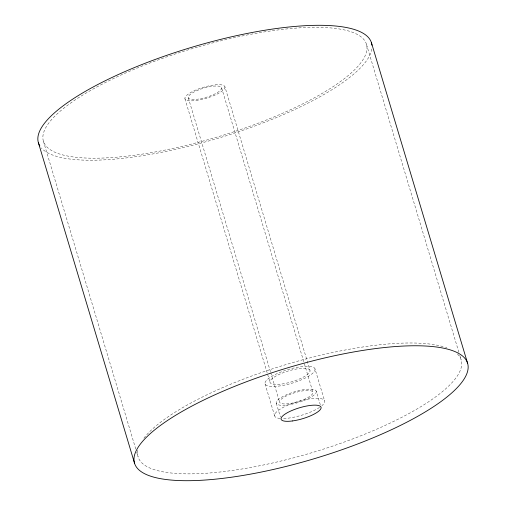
<?xml version="1.0" encoding="UTF-8"?>
<svg xmlns="http://www.w3.org/2000/svg" width="506" height="506" viewBox="0 0 506 506"><rect width="100%" height="100%" fill="white"/><g stroke="black" fill="none" stroke-linecap="round" stroke-linejoin="round"><path stroke-width="0.38" stroke-dasharray="2.53 1.9" d="M366.483 44.383L458.917 352.48M459.821 355.509L461.187 360.051M315.004 368.918A26.078 7.103 -16.7 0 1 279.192 386.034A26.078 7.103 -16.7 0 1 275.852 374.193A26.078 7.103 -16.7 0 1 315.004 368.918L324.618 400.967M224.917 86.792A20.866 5.68 -16.7 0 1 196.265 100.485A20.866 5.68 -16.7 0 1 193.596 91.017A20.866 5.68 -16.7 0 1 224.917 86.792L310.007 370.411A20.866 5.68 -16.7 0 1 281.355 384.105A20.866 5.68 -16.7 0 1 278.686 374.63A20.866 5.68 -16.7 0 1 310.007 370.411M316.256 391.239A20.866 5.68 -16.7 0 1 287.604 404.933A20.866 5.68 -16.7 0 1 284.935 395.464A20.866 5.68 -16.7 0 1 316.256 391.239L320.406 405.078M221.577 87.766A17.387 4.731 -16.7 0 1 197.701 99.176A17.387 4.731 -16.7 0 1 195.48 91.282A17.387 4.731 -16.7 0 1 221.577 87.766L312.923 392.239A17.387 4.731 -16.7 0 1 289.046 403.649A17.387 4.731 -16.7 0 1 286.826 395.755A17.387 4.731 -16.7 0 1 312.923 392.239M188.264 97.715L270.539 371.967M270.767 372.72L279.609 402.188M184.937 98.733L270.027 382.353M276.276 403.181L280.425 417.02M265.03 383.845L274.644 415.894M43.371 141.142L135.804 449.239M136.715 452.269L138.075 456.81M371.834 48.974A173.862 47.336 -16.7 0 1 218.219 138.201A173.862 47.336 -16.7 0 1 41.353 147.942M457.418 353.979A168.643 45.919 -16.7 0 1 312.525 452.497A168.643 45.919 -16.7 0 1 137.974 449.638M143.9 438.171A168.643 45.919 -16.7 0 1 285.384 364.763A168.643 45.919 -16.7 0 1 445.097 347.224M445.685 347.42A168.643 45.919 -16.7 0 1 446.842 347.824M198.807 46.704A168.643 45.919 -16.7 0 1 348.349 75.445A168.643 45.919 -16.7 0 1 67.975 156.101A168.643 45.919 -16.7 0 1 198.131 46.9M280.147 418.449A26.078 7.103 -16.7 0 1 281.336 408.424A26.078 7.103 -16.7 0 1 314.074 398.405A26.078 7.103 -16.7 0 1 321.911 405.667M319.552 407.412A26.078 7.103 -16.7 0 1 282.272 418.551"/><path stroke-width="0.76" d="M371.48 42.89L467.626 363.359A173.862 47.336 -16.7 0 1 229.313 477.519A173.862 47.336 -16.7 0 1 206.284 398.823A173.862 47.336 -16.7 0 1 467.626 363.359M38.374 142.641L134.52 463.11M39.847 145.924A173.862 47.336 -16.7 0 1 189.541 47.962A173.862 47.336 -16.7 0 1 371.935 45.236M292.411 420.954A20.866 5.68 -16.7 0 0 321.063 407.267A20.866 5.68 -16.7 0 0 289.742 411.486A20.866 5.68 -16.7 0 0 292.411 420.954"/></g></svg>
